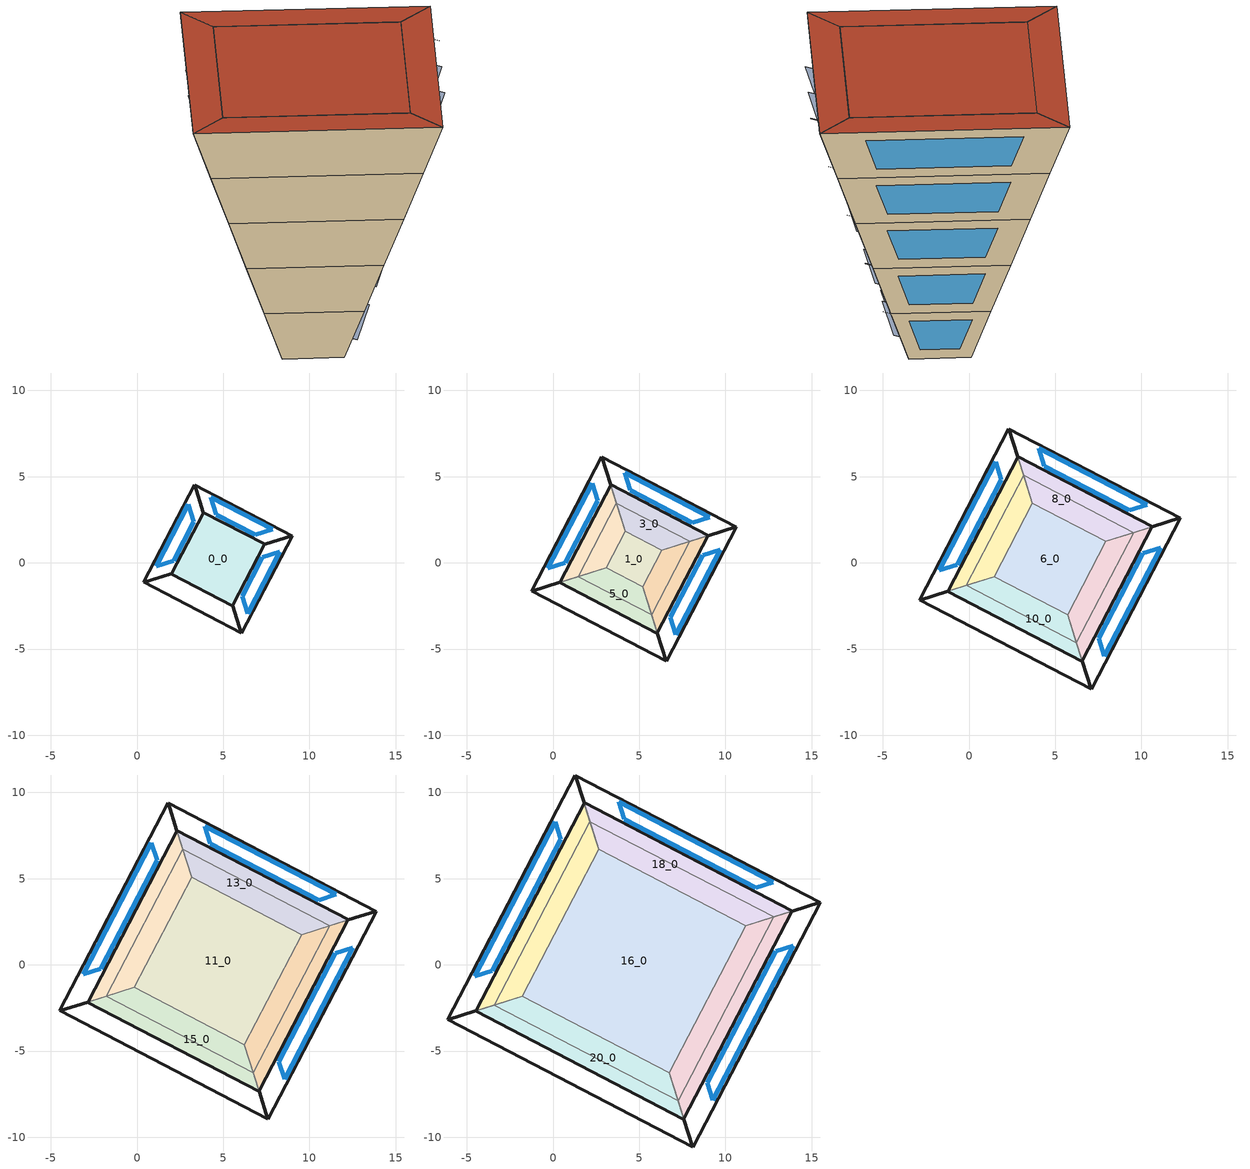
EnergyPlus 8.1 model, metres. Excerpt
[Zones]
0_0
 floor ground (ASHRAE 90.1-2004 AtticFloor ClimateZone 1-5): 2,-0.63 3.85,2.92 7.4,1.08 5.55,-2.47 z0
 wall outside (ASHRAE 90.1-2004 ExtWall Mass ClimateZone 3-4): 5.55,-2.47,0 7.4,1.08,0 9.01,1.59,4 6.06,-4.09,4; 2,-0.63,0 5.55,-2.47,0 6.06,-4.09,4 0.38,-1.14,4; 3.85,2.92,0 2,-0.63,0 0.79,-1.01,3 0.38,-1.14,4 3.34,4.54,4; 7.4,1.08,0 3.85,2.92,0 3.34,4.54,4 9.01,1.59,4
 window (ASHRAE 90.1-2004 ExtWindow ClimateZone 4-6): 6.1,-1.93,0.79 7.27,0.31,0.79 8.29,0.64,3.32 6.42,-2.95,3.32; 3.3,2.38,0.79 2.13,0.13,0.79 1.11,-0.19,3.32 2.97,3.4,3.32; 6.85,1.63,0.79 4.61,2.79,0.79 4.28,3.82,3.32 7.88,1.95,3.32
1_0
 floor to 0_0 (000 Interior Floor): 3.08,-0.29 4.19,1.84 6.32,0.73 5.21,-1.39 z4
 wall to 3_0 (000 Interior Wall): 6.32,0.73,4 4.19,1.84,4 3.68,3.46,8 7.93,1.25,8
 wall to 4_0 (000 Interior Wall): 4.19,1.84,4 3.08,-0.29,4 1.46,-0.8,8 3.68,3.46,8
 wall to 5_0 (000 Interior Wall): 3.08,-0.29,4 5.21,-1.39,4 5.72,-3.01,8 1.46,-0.8,8
 wall to 2_0 (000 Interior Wall): 5.21,-1.39,4 6.32,0.73,4 7.93,1.25,8 5.72,-3.01,8
2_0
 floor ground (ASHRAE 90.1-2004 AtticFloor ClimateZone 1-5): 5.21,-1.39 6.32,0.73 9.01,1.59 6.06,-4.09 z4
 wall outside (ASHRAE 90.1-2004 ExtWall Mass ClimateZone 3-4): 6.06,-4.09,4 9.01,1.59,4 10.63,2.1,8 6.57,-5.71,8
 wall to 3_0 (000 Interior Wall): 9.01,1.59,4 6.32,0.73,4 7.93,1.25,8 10.63,2.1,8
 wall to 5_0 (000 Interior Wall): 5.21,-1.39,4 6.06,-4.09,4 6.57,-5.71,8 5.72,-3.01,8
 window (ASHRAE 90.1-2004 ExtWindow ClimateZone 4-6): 6.81,-3.16,4.77 8.68,0.44,4.77 9.7,0.76,7.3 7.13,-4.18,7.3
3_0
 floor ground (ASHRAE 90.1-2004 AtticFloor ClimateZone 1-5): 4.19,1.84 3.34,4.54 9.01,1.59 6.32,0.73 z4
 wall outside (ASHRAE 90.1-2004 ExtWall Mass ClimateZone 3-4): 9.01,1.59,4 3.34,4.54,4 2.82,6.16,8 10.63,2.1,8
 wall to 4_0 (000 Interior Wall): 3.34,4.54,4 4.19,1.84,4 3.68,3.46,8 2.82,6.16,8
 window (ASHRAE 90.1-2004 ExtWindow ClimateZone 4-6): 8.08,2.33,4.77 4.49,4.2,4.77 4.16,5.23,7.3 9.1,2.66,7.3
4_0
 floor ground (ASHRAE 90.1-2004 AtticFloor ClimateZone 1-5): 0.38,-1.14 3.34,4.54 4.19,1.84 3.08,-0.29 z4
 wall outside (ASHRAE 90.1-2004 ExtWall Mass ClimateZone 3-4): 3.34,4.54,4 0.38,-1.14,4 -1.24,-1.65,8 2.82,6.16,8
 wall to 5_0 (000 Interior Wall): 0.38,-1.14,4 3.08,-0.29,4 1.46,-0.8,8 -1.24,-1.65,8
 window (ASHRAE 90.1-2004 ExtWindow ClimateZone 4-6): 2.59,3.6,4.77 0.72,0.01,4.77 -0.3,-0.31,7.3 2.26,4.63,7.3
5_0
 floor ground (ASHRAE 90.1-2004 AtticFloor ClimateZone 1-5): 0.38,-1.14 3.08,-0.29 5.21,-1.39 6.06,-4.09 z4
 wall outside (ASHRAE 90.1-2004 ExtWall Mass ClimateZone 3-4): 0.38,-1.14,4 6.06,-4.09,4 6.57,-5.71,8 -1.24,-1.65,8
6_0
 floor to 1_0 (000 Interior Floor): 1.46,-0.8 3.68,3.46 7.93,1.25 5.72,-3.01 z8
 wall to 8_0 (000 Interior Wall): 7.93,1.25,8 3.68,3.46,8 3.17,5.08,12 9.55,1.76,12
 wall to 9_0 (000 Interior Wall): 3.68,3.46,8 1.46,-0.8,8 -0.16,-1.31,12 3.17,5.08,12
 wall to 10_0 (000 Interior Wall): 1.46,-0.8,8 5.72,-3.01,8 6.23,-4.63,12 -0.16,-1.31,12
 wall to 7_0 (000 Interior Wall): 5.72,-3.01,8 7.93,1.25,8 9.55,1.76,12 6.23,-4.63,12
7_0
 floor to 2_0 (000 Interior Floor): 5.72,-3.01 7.93,1.25 10.63,2.1 6.57,-5.71 z8
 wall outside (ASHRAE 90.1-2004 ExtWall Mass ClimateZone 3-4): 6.57,-5.71,8 10.63,2.1,8 12.25,2.61,12 7.08,-7.33,12
 wall to 8_0 (000 Interior Wall): 10.63,2.1,8 7.93,1.25,8 9.55,1.76,12 12.25,2.61,12
 wall to 10_0 (000 Interior Wall): 5.72,-3.01,8 6.57,-5.71,8 7.08,-7.33,12 6.23,-4.63,12
 window (ASHRAE 90.1-2004 ExtWindow ClimateZone 4-6): 7.52,-4.38,8.76 10.09,0.56,8.76 11.11,0.88,11.29 7.84,-5.4,11.29
8_0
 floor to 3_0 (000 Interior Floor): 10.63,2.1 7.93,1.25 3.68,3.46 2.82,6.16 z8
 wall outside (ASHRAE 90.1-2004 ExtWall Mass ClimateZone 3-4): 10.63,2.1,8 2.82,6.16,8 2.31,7.78,12 12.25,2.61,12
 wall to 9_0 (000 Interior Wall): 2.82,6.16,8 3.68,3.46,8 3.17,5.08,12 2.31,7.78,12
 window (ASHRAE 90.1-2004 ExtWindow ClimateZone 4-6): 9.3,3.05,8.76 4.36,5.61,8.76 4.04,6.64,11.29 10.33,3.37,11.29
9_0
 floor to 4_0 (000 Interior Floor): -1.24,-1.65 2.82,6.16 3.68,3.46 1.46,-0.8 z8
 wall outside (ASHRAE 90.1-2004 ExtWall Mass ClimateZone 3-4): 2.82,6.16,8 -1.24,-1.65,8 -2.85,-2.16,12 2.31,7.78,12
 wall to 10_0 (000 Interior Wall): -1.24,-1.65,8 1.46,-0.8,8 -0.16,-1.31,12 -2.85,-2.16,12
 window (ASHRAE 90.1-2004 ExtWindow ClimateZone 4-6): 1.87,4.83,8.76 -0.69,-0.11,8.76 -1.72,-0.43,11.29 1.55,5.85,11.29
10_0
 floor to 5_0 (000 Interior Floor): -1.24,-1.65 1.46,-0.8 5.72,-3.01 6.57,-5.71 z8
 wall outside (ASHRAE 90.1-2004 ExtWall Mass ClimateZone 3-4): -1.24,-1.65,8 6.57,-5.71,8 7.08,-7.33,12 -2.85,-2.16,12
11_0
 floor to 6_0 (000 Interior Floor): -0.16,-1.31 3.17,5.08 9.55,1.76 6.23,-4.63 z12
 wall to 13_0 (000 Interior Wall): 9.55,1.76,12 3.17,5.08,12 2.65,6.7,16 11.17,2.27,16
 wall to 14_0 (000 Interior Wall): 3.17,5.08,12 -0.16,-1.31,12 -1.77,-1.82,16 2.65,6.7,16
 wall to 15_0 (000 Interior Wall): -0.16,-1.31,12 6.23,-4.63,12 6.74,-6.25,16 -1.77,-1.82,16
 wall to 12_0 (000 Interior Wall): 6.23,-4.63,12 9.55,1.76,12 11.17,2.27,16 6.74,-6.25,16
12_0
 floor to 7_0 (000 Interior Floor): 6.23,-4.63 9.55,1.76 12.25,2.61 7.08,-7.33 z12
 wall outside (ASHRAE 90.1-2004 ExtWall Mass ClimateZone 3-4): 7.08,-7.33,12 12.25,2.61,12 13.87,3.12,16 7.59,-8.95,16
 wall to 13_0 (000 Interior Wall): 12.25,2.61,12 9.55,1.76,12 11.17,2.27,16 13.87,3.12,16
 wall to 15_0 (000 Interior Wall): 6.23,-4.63,12 7.08,-7.33,12 7.59,-8.95,16 6.74,-6.25,16
 window (ASHRAE 90.1-2004 ExtWindow ClimateZone 4-6): 8.23,-5.61,12.76 11.5,0.68,12.76 12.53,1,15.29 8.56,-6.63,15.29
13_0
 floor to 8_0 (000 Interior Floor): 12.25,2.61 9.55,1.76 3.17,5.08 2.31,7.78 z12
 wall outside (ASHRAE 90.1-2004 ExtWall Mass ClimateZone 3-4): 12.25,2.61,12 2.31,7.78,12 1.8,9.39,16 13.87,3.12,16
 wall to 14_0 (000 Interior Wall): 2.31,7.78,12 3.17,5.08,12 2.65,6.7,16 1.8,9.39,16
 window (ASHRAE 90.1-2004 ExtWindow ClimateZone 4-6): 10.53,3.76,12.76 4.24,7.03,12.76 3.92,8.05,15.29 11.55,4.08,15.29
14_0
 floor to 9_0 (000 Interior Floor): -2.85,-2.16 2.31,7.78 3.17,5.08 -0.16,-1.31 z12
 wall outside (ASHRAE 90.1-2004 ExtWall Mass ClimateZone 3-4): 2.31,7.78,12 -2.85,-2.16,12 -4.47,-2.67,16 1.8,9.39,16
 wall to 15_0 (000 Interior Wall): -2.85,-2.16,12 -0.16,-1.31,12 -1.77,-1.82,16 -4.47,-2.67,16
 window (ASHRAE 90.1-2004 ExtWindow ClimateZone 4-6): 1.16,6.05,12.76 -2.11,-0.23,12.76 -3.13,-0.55,15.29 0.84,7.08,15.29
15_0
 floor to 10_0 (000 Interior Floor): -2.85,-2.16 -0.16,-1.31 6.23,-4.63 7.08,-7.33 z12
 wall outside (ASHRAE 90.1-2004 ExtWall Mass ClimateZone 3-4): -2.85,-2.16,12 7.08,-7.33,12 7.59,-8.95,16 -4.47,-2.67,16
16_0
 floor to 11_0 (000 Interior Floor): -1.77,-1.82 2.65,6.7 11.17,2.27 6.74,-6.25 z16
 wall to 18_0 (000 Interior Wall): 11.17,2.27,16 2.65,6.7,16 2.14,8.31,20 12.79,2.78,20
 wall to 19_0 (000 Interior Wall): 2.65,6.7,16 -1.77,-1.82,16 -3.39,-2.33,20 2.14,8.31,20
 wall to 20_0 (000 Interior Wall): -1.77,-1.82,16 6.74,-6.25,16 7.25,-7.87,20 -3.39,-2.33,20
 wall to 17_0 (000 Interior Wall): 6.74,-6.25,16 11.17,2.27,16 12.79,2.78,20 7.25,-7.87,20
 roof outside (ASHRAE 90.1-2004 ExtRoof IEAD ClimateZone 1-4): -3.39,-2.33 7.25,-7.87 12.79,2.78 2.14,8.31 z20
17_0
 floor to 12_0 (000 Interior Floor): 6.74,-6.25 11.17,2.27 13.87,3.12 7.59,-8.95 z16
 wall outside (ASHRAE 90.1-2004 ExtWall Mass ClimateZone 3-4): 7.59,-8.95,16 13.87,3.12,16 15.49,3.63,20 8.11,-10.56,20
 wall to 18_0 (000 Interior Wall): 13.87,3.12,16 11.17,2.27,16 12.79,2.78,20 15.49,3.63,20
 wall to 20_0 (000 Interior Wall): 6.74,-6.25,16 7.59,-8.95,16 8.11,-10.56,20 7.25,-7.87,20
 window (ASHRAE 90.1-2004 ExtWindow ClimateZone 4-6): 8.95,-6.83,16.75 12.92,0.8,16.75 13.94,1.12,19.28 9.27,-7.86,19.28
 roof outside (ASHRAE 90.1-2004 ExtRoof IEAD ClimateZone 1-4): 8.11,-10.56 15.49,3.63 12.79,2.78 7.25,-7.87 z20
18_0
 floor to 13_0 (000 Interior Floor): 13.87,3.12 11.17,2.27 2.65,6.7 1.8,9.39 z16
 wall outside (ASHRAE 90.1-2004 ExtWall Mass ClimateZone 3-4): 13.87,3.12,16 1.8,9.39,16 1.29,11.01,20 15.49,3.63,20
 wall to 19_0 (000 Interior Wall): 1.8,9.39,16 2.65,6.7,16 2.14,8.31,20 1.29,11.01,20
 window (ASHRAE 90.1-2004 ExtWindow ClimateZone 4-6): 11.76,4.47,16.75 4.12,8.44,16.75 3.8,9.47,19.28 12.78,4.8,19.28
 roof outside (ASHRAE 90.1-2004 ExtRoof IEAD ClimateZone 1-4): 1.29,11.01 2.14,8.31 12.79,2.78 15.49,3.63 z20
19_0
 floor to 14_0 (000 Interior Floor): -4.47,-2.67 1.8,9.39 2.65,6.7 -1.77,-1.82 z16
 wall outside (ASHRAE 90.1-2004 ExtWall Mass ClimateZone 3-4): 1.8,9.39,16 -4.47,-2.67,16 -6.09,-3.18,20 1.29,11.01,20
 wall to 20_0 (000 Interior Wall): -4.47,-2.67,16 -1.77,-1.82,16 -3.39,-2.33,20 -6.09,-3.18,20
 window (ASHRAE 90.1-2004 ExtWindow ClimateZone 4-6): 0.45,7.28,16.75 -3.52,-0.35,16.75 -4.54,-0.67,19.28 0.13,8.3,19.28
 roof outside (ASHRAE 90.1-2004 ExtRoof IEAD ClimateZone 1-4): -6.09,-3.18 -3.39,-2.33 2.14,8.31 1.29,11.01 z20
20_0
 floor to 15_0 (000 Interior Floor): -4.47,-2.67 -1.77,-1.82 6.74,-6.25 7.59,-8.95 z16
 wall outside (ASHRAE 90.1-2004 ExtWall Mass ClimateZone 3-4): -4.47,-2.67,16 7.59,-8.95,16 8.11,-10.56,20 -6.09,-3.18,20
 roof outside (ASHRAE 90.1-2004 ExtRoof IEAD ClimateZone 1-4): 8.11,-10.56 7.25,-7.87 -3.39,-2.33 -6.09,-3.18 z20
shading: 11.5,0.27 11.11,0.88 z11.28:11.29; 12.91,0.39 12.52,1 z15.28:15.29; 14.32,0.51 13.94,1.12 z19.27:19.28; 6.71,-2.1,0.79 6.33,-1.5,0.79 7,-1.85,3.32 7.39,-2.45,3.32; 7.36,-0.86,0.79 6.97,-0.26,0.79 7.64,-0.61,3.32 8.03,-1.21,3.32; 8.67,0.03,3.31 8.29,0.64,3.31 8.29,0.63,3.32 8.68,0.03,3.32; 2.19,0.69,0.79 2.42,0.7,0.79 1.75,1.05,3.32 1.51,1.04,3.32; 2.83,1.93,0.79 3.07,1.94,0.79 2.4,2.29,3.32 2.16,2.28,3.32; 7.66,-2.88,4.77 7.27,-2.27,4.77 7.94,-2.62,7.3 8.33,-3.23,7.3; 8.53,-1.19,4.77 8.15,-0.58,4.77 8.82,-0.93,7.3 9.21,-1.54,7.3; 10.08,0.15,7.29 9.7,0.76,7.29 9.7,0.76,7.3 10.09,0.15,7.3; 1.01,1.02,4.77 1.25,1.03,4.77 0.57,1.38,7.3 0.34,1.37,7.3; 1.89,2.71,4.77 2.13,2.72,4.77 1.45,3.07,7.3 1.21,3.06,7.3; 8.6,-3.65,8.76 8.21,-3.05,8.76 8.89,-3.4,11.29 9.27,-4,11.29; 9.71,-1.52,8.76 9.33,-0.91,8.76 10,-1.26,11.29 10.39,-1.87,11.29; -0.17,1.34,8.76 0.07,1.36,8.76 -0.6,1.71,11.29 -0.84,1.69,11.29; 0.94,3.48,8.76 1.18,3.49,8.76 0.51,3.84,11.29 0.27,3.83,11.29; 9.55,-4.43,12.76 9.16,-3.83,12.76 9.83,-4.18,15.29 10.22,-4.78,15.29; 10.89,-1.84,12.76 10.51,-1.24,12.76 11.18,-1.59,15.29 11.57,-2.19,15.29; -1.35,1.67,12.76 -1.11,1.68,12.76 -1.78,2.03,15.29 -2.02,2.02,15.29; -0.01,4.26,12.76 0.23,4.27,12.76 -0.44,4.62,15.29 -0.68,4.61,15.29; 10.49,-5.21,16.75 10.11,-4.6,16.75 10.78,-4.95,19.28 11.17,-5.56,19.28; 12.07,-2.17,16.75 11.69,-1.57,16.75 12.36,-1.92,19.28 12.75,-2.52,19.28; -2.53,2,16.75 -2.29,2.01,16.75 -2.96,2.36,19.28 -3.2,2.35,19.28; -0.95,5.04,16.75 -0.71,5.05,16.75 -1.39,5.4,19.28 -1.63,5.39,19.28
[Building]
simRun.idf: North Axis {deg}=0; Terrain=City; Loads Convergence Tolerance Value=0.04; Temperature Convergence Tolerance Value {deltaC}=0.4; Solar Distribution or maybe FullExterior=FullExterior; Maximum Number of Warmup Days=25; Minimum Number of Warmup Days=6
[Site:Location]
New York J F Kennedy IntL Ar USA: 40.65, -73.8, -5, 5
[Construction]
ASHRAE 90.1-2004 AtticFloor ClimateZone 1-5: 1/2IN Gypsum, AtticFloor NonRes Insulation-5.18, 1/2IN Gypsum
ASHRAE 90.1-2004 ExtWall Mass ClimateZone 3-4: 1IN Stucco, 8IN CONCRETE HW RefBldg, Mass NonRes Wall Insulation-1.17, 1/2IN Gypsum
ASHRAE 90.1-2004 ExtWindow ClimateZone 4-6: Fixed Window 3.24/0.39/0.31
000 Interior Floor: 000 F16 Acoustic tile, 000 F05 Ceiling air space resistance, 000 M11 100mm lightweight concrete
000 Interior Wall: 000 G01a 19mm gypsum board, 000 F04 Wall air space resistance, 000 G01a 19mm gypsum board
ASHRAE 90.1-2004 ExtRoof IEAD ClimateZone 1-4: Roof Membrane, IEAD NonRes Roof Insulation-2.79, Metal Decking
[Material] - Thermal Absorptance=0.9
Name | - Roughness | - Thickness {m} | - Conductivity {W/m-K} | - Density {kg/m3} | - Specific Heat {J/kg-K} | - Solar Absorptance | - Visible Absorptance
000 M11 100mm lightweight concrete | MediumRough | 0.1016 | 0.53 | 1280 | 840 | 0.7 | 0.7
000 F16 Acoustic tile | MediumSmooth | 0.0191 | 0.06 | 368 | 590 | 0.7 | 0.7
1/2IN Gypsum | Smooth | 0.0127 | 0.16 | 784.9 | 830 | 0.92 | 0.92
AtticFloor NonRes Insulation-5.18 | MediumRough | 0.30261 | 0.049 | 265 | 836.8 | 0.7 | 0.7
1IN Stucco | Smooth | 0.0253 | 0.6918 | 1858 | 837 | 0.92 | 0.92
8IN CONCRETE HW RefBldg | Rough | 0.2032 | 1.311 | 2240 | 836.8 | 0.7 | 0.7
Mass NonRes Wall Insulation-1.17 | MediumRough | 0.0365395 | 0.049 | 265 | 836.8 | 0.7 | 0.7
000 G01a 19mm gypsum board | MediumSmooth | 0.019 | 0.16 | 800 | 1090 | 0.7 | 0.7
Roof Membrane | VeryRough | 0.0095 | 0.16 | 1121.29 | 1460 | 0.7 | 0.7
IEAD NonRes Roof Insulation-2.79 | MediumRough | 0.124663 | 0.049 | 265 | 836.8 | 0.7 | 0.7
Metal Decking | MediumSmooth | 0.0015 | 45.006 | 7680 | 418.4 | 0.7 | 0.3
[Material:AirGap]
Name | - Thermal Resistance {m2-K/W}
000 F05 Ceiling air space resistance | 0.18
000 F04 Wall air space resistance | 0.15
[WindowMaterial:SimpleGlazingSystem]
Fixed Window 3.24/0.39/0.31: - U-Factor {W/m2-K}=3.23646; - Solar Heat Gain Coefficient=0.39; - Visible Transmittance=0.31
[Zone] Type=1
0_0; 1_0; 2_0; 3_0; 4_0; 5_0; 6_0; 7_0; 8_0; 9_0; 10_0; 11_0; 12_0; 13_0; 14_0; 15_0; 16_0; 17_0; 18_0; 19_0; 20_0
[ElectricEquipment] Schedule=Medium Office Bldg Equip; Design Level Calculation Method=Watts/Area; Watts per Zone Floor Area {W/m2}=7.64241
Name | Zone or ZoneList
0_0ElectricEquipment | 0_0
1_0ElectricEquipment | 1_0
2_0ElectricEquipment | 2_0
3_0ElectricEquipment | 3_0
4_0ElectricEquipment | 4_0
5_0ElectricEquipment | 5_0
6_0ElectricEquipment | 6_0
7_0ElectricEquipment | 7_0
8_0ElectricEquipment | 8_0
9_0ElectricEquipment | 9_0
10_0ElectricEquipment | 10_0
11_0ElectricEquipment | 11_0
12_0ElectricEquipment | 12_0
13_0ElectricEquipment | 13_0
14_0ElectricEquipment | 14_0
15_0ElectricEquipment | 15_0
16_0ElectricEquipment | 16_0
17_0ElectricEquipment | 17_0
18_0ElectricEquipment | 18_0
19_0ElectricEquipment | 19_0
20_0ElectricEquipment | 20_0
[People] Number of People Schedule=Medium Office Bldg Occ; Number of People Calculation Method=People/Area; People per Zone Floor Area {person/m2}=0.0565108; Fraction Radiant=0.3; Sensible Heat Fraction=autocalculate; Activity Level Schedule=Medium Office Activity
Name | Zone or ZoneList
0_0OfficePeople | 0_0
1_0OfficePeople | 1_0
2_0OfficePeople | 2_0
3_0OfficePeople | 3_0
4_0OfficePeople | 4_0
5_0OfficePeople | 5_0
6_0OfficePeople | 6_0
7_0OfficePeople | 7_0
8_0OfficePeople | 8_0
9_0OfficePeople | 9_0
10_0OfficePeople | 10_0
11_0OfficePeople | 11_0
12_0OfficePeople | 12_0
13_0OfficePeople | 13_0
14_0OfficePeople | 14_0
15_0OfficePeople | 15_0
16_0OfficePeople | 16_0
17_0OfficePeople | 17_0
18_0OfficePeople | 18_0
19_0OfficePeople | 19_0
20_0OfficePeople | 20_0
[Lights] Schedule=Medium Office Bldg Light; Design Level Calculation Method=Watts/Area; Watts per Zone Floor Area {W/m2}=11.8404
Name | Zone or ZoneList
0_0OfficeLights | 0_0
1_0OfficeLights | 1_0
2_0OfficeLights | 2_0
3_0OfficeLights | 3_0
4_0OfficeLights | 4_0
5_0OfficeLights | 5_0
6_0OfficeLights | 6_0
7_0OfficeLights | 7_0
8_0OfficeLights | 8_0
9_0OfficeLights | 9_0
10_0OfficeLights | 10_0
11_0OfficeLights | 11_0
12_0OfficeLights | 12_0
13_0OfficeLights | 13_0
14_0OfficeLights | 14_0
15_0OfficeLights | 15_0
16_0OfficeLights | 16_0
17_0OfficeLights | 17_0
18_0OfficeLights | 18_0
19_0OfficeLights | 19_0
20_0OfficeLights | 20_0
[ZoneInfiltration:DesignFlowRate] Schedule=Medium Office Infil Quarter On; Design Flow Rate Calculation Method=Flow/Area; Flow per Zone Floor Area {m3/s-m2}=0.000226568
Name | Zone or ZoneList
0_0_Infiltration | 0_0
1_0_Infiltration | 1_0
2_0_Infiltration | 2_0
3_0_Infiltration | 3_0
4_0_Infiltration | 4_0
5_0_Infiltration | 5_0
6_0_Infiltration | 6_0
7_0_Infiltration | 7_0
8_0_Infiltration | 8_0
9_0_Infiltration | 9_0
10_0_Infiltration | 10_0
11_0_Infiltration | 11_0
12_0_Infiltration | 12_0
13_0_Infiltration | 13_0
14_0_Infiltration | 14_0
15_0_Infiltration | 15_0
16_0_Infiltration | 16_0
17_0_Infiltration | 17_0
18_0_Infiltration | 18_0
19_0_Infiltration | 19_0
20_0_Infiltration | 20_0
[ThermostatSetpoint:DualSetpoint] Heating Setpoint Temperature Schedule=Medium Office HtgSetp; Cooling Setpoint Temperature Schedule=Medium Office ClgSetp
0_0_HVAC Dual SP Control; 1_0_HVAC Dual SP Control; 2_0_HVAC Dual SP Control; 3_0_HVAC Dual SP Control; 4_0_HVAC Dual SP Control; 5_0_HVAC Dual SP Control; 6_0_HVAC Dual SP Control; 7_0_HVAC Dual SP Control; 8_0_HVAC Dual SP Control; 9_0_HVAC Dual SP Control; 10_0_HVAC Dual SP Control; 11_0_HVAC Dual SP Control; 12_0_HVAC Dual SP Control; 13_0_HVAC Dual SP Control; 14_0_HVAC Dual SP Control; 15_0_HVAC Dual SP Control; 16_0_HVAC Dual SP Control; 17_0_HVAC Dual SP Control; 18_0_HVAC Dual SP Control; 19_0_HVAC Dual SP Control; 20_0_HVAC Dual SP Control
[ZoneControl:Thermostat] Control Type Schedule=HVACTemplate-Always 4
Name | Zone or ZoneList | Control
0_0 Thermostat | 0_0 | 0_0_HVAC Dual SP Control
1_0 Thermostat | 1_0 | 1_0_HVAC Dual SP Control
2_0 Thermostat | 2_0 | 2_0_HVAC Dual SP Control
3_0 Thermostat | 3_0 | 3_0_HVAC Dual SP Control
4_0 Thermostat | 4_0 | 4_0_HVAC Dual SP Control
5_0 Thermostat | 5_0 | 5_0_HVAC Dual SP Control
6_0 Thermostat | 6_0 | 6_0_HVAC Dual SP Control
7_0 Thermostat | 7_0 | 7_0_HVAC Dual SP Control
8_0 Thermostat | 8_0 | 8_0_HVAC Dual SP Control
9_0 Thermostat | 9_0 | 9_0_HVAC Dual SP Control
10_0 Thermostat | 10_0 | 10_0_HVAC Dual SP Control
11_0 Thermostat | 11_0 | 11_0_HVAC Dual SP Control
12_0 Thermostat | 12_0 | 12_0_HVAC Dual SP Control
13_0 Thermostat | 13_0 | 13_0_HVAC Dual SP Control
14_0 Thermostat | 14_0 | 14_0_HVAC Dual SP Control
15_0 Thermostat | 15_0 | 15_0_HVAC Dual SP Control
16_0 Thermostat | 16_0 | 16_0_HVAC Dual SP Control
17_0 Thermostat | 17_0 | 17_0_HVAC Dual SP Control
18_0 Thermostat | 18_0 | 18_0_HVAC Dual SP Control
19_0 Thermostat | 19_0 | 19_0_HVAC Dual SP Control
20_0 Thermostat | 20_0 | 20_0_HVAC Dual SP Control
[Zone equipment]
0_0: 0_0 Ideal Loads Air System
1_0: 1_0 Ideal Loads Air System
2_0: 2_0 Ideal Loads Air System
3_0: 3_0 Ideal Loads Air System
4_0: 4_0 Ideal Loads Air System
5_0: 5_0 Ideal Loads Air System
6_0: 6_0 Ideal Loads Air System
7_0: 7_0 Ideal Loads Air System
8_0: 8_0 Ideal Loads Air System
9_0: 9_0 Ideal Loads Air System
10_0: 10_0 Ideal Loads Air System
11_0: 11_0 Ideal Loads Air System
12_0: 12_0 Ideal Loads Air System
13_0: 13_0 Ideal Loads Air System
14_0: 14_0 Ideal Loads Air System
15_0: 15_0 Ideal Loads Air System
16_0: 16_0 Ideal Loads Air System
17_0: 17_0 Ideal Loads Air System
18_0: 18_0 Ideal Loads Air System
19_0: 19_0 Ideal Loads Air System
20_0: 20_0 Ideal Loads Air System
[ZoneHVAC:IdealLoadsAirSystem] Maximum Heating Supply Air Temperature [C]=50; Minimum Cooling Supply Air Temperature [C]=13; Maximum Heating Supply Air Humidity Ratio [kg-H20/kg-air]=0.0156; Minimum Cooling Supply Air Humidity Ratio [kg-H20/kg-air]=0.0077; Heating Limit=NoLimit; Cooling Limit=NoLimit; Dehumidification Control Type=ConstantSensibleHeatRatio; Cooling Sensible Heat Ratio=0.7; Humidification Control Type=None; Demand Controlled Ventilation Type=None; Outdoor Air Economizer Type=NoEconomizer; Heat Recovery Type=None; Sensible Heat Recovery Effectiveness=0.7; Latent Heat Recovery Effectiveness=0.65
0_0 Ideal Loads Air System; 1_0 Ideal Loads Air System; 2_0 Ideal Loads Air System; 3_0 Ideal Loads Air System; 4_0 Ideal Loads Air System; 5_0 Ideal Loads Air System; 6_0 Ideal Loads Air System; 7_0 Ideal Loads Air System; 8_0 Ideal Loads Air System; 9_0 Ideal Loads Air System; 10_0 Ideal Loads Air System; 11_0 Ideal Loads Air System; 12_0 Ideal Loads Air System; 13_0 Ideal Loads Air System; 14_0 Ideal Loads Air System; 15_0 Ideal Loads Air System; 16_0 Ideal Loads Air System; 17_0 Ideal Loads Air System; 18_0 Ideal Loads Air System; 19_0 Ideal Loads Air System; 20_0 Ideal Loads Air System
[Schedule:Year]
Medium Office Activity: Schedule:Week:Daily {1c31c1fb-ab9a-4011-9476-0b0f3ab7a950}, 1, 1, 12, 31
Medium Office Bldg Occ: Schedule:Week:Daily {be5817bf-d60b-46a0-8b20-c6d7891bb128}, 1, 1, 1, 3, Schedule:Week:Daily {a9bedc8c-5104-4a22-81d7-75156a2b1e2c}, 1, 4, 12, 31
Medium Office Bldg Light: Schedule:Week:Daily {1b7c3604-7251-4f90-ac73-aee7fab12488}, 1, 1, 1, 3, Schedule:Week:Daily {e9666274-7ab3-496c-ae0b-ddebd8b87aa8}, 1, 4, 12, 31
Medium Office Bldg Equip: Schedule:Week:Daily {8b3065f2-12df-4cc5-85de-32df29d72ab6}, 1, 1, 1, 3, Schedule:Week:Daily {92ddae7a-1092-4b7e-9ce1-732ead85de50}, 1, 4, 12, 31
Medium Office ClgSetp: Schedule:Week:Daily {10061c26-e628-4454-bafc-bca9c5b8aa63}, 1, 1, 1, 3, Schedule:Week:Daily {9214f1a2-9e4d-4785-b58a-fb011c981438}, 1, 4, 12, 31
Medium Office Infil Quarter On: Schedule:Week:Daily {473e98ca-b4cc-4f75-addd-da5f5b453980}, 1, 1, 1, 3, Schedule:Week:Daily {dfcc9e94-e81c-49ec-9a50-3d7d69aa1a91}, 1, 4, 12, 31
Medium Office HtgSetp: Schedule:Week:Daily {8285f1b2-b081-4ce4-8b70-722c8ee1a1de}, 1, 1, 1, 3, Schedule:Week:Daily {a4a6cbd5-aa29-440f-9aed-566c27c5f0f5}, 1, 4, 12, 31
[Schedule:Week:Daily]
Schedule:Week:Daily {1c31c1fb-ab9a-4011-9476-0b0f3ab7a950}: Medium Office Activity Default Schedule, Medium Office Activity Default Schedule, Medium Office Activity Default Schedule, Medium Office Activity Default Schedule, Medium Office Activity Default Schedule, Medium Office Activity Default Schedule, Medium Office Activity Default Schedule, Medium Office Activity Default Schedule, Medium Office Activity Summer Design Day, Medium Office Activity Winter Design Day, Medium Office Activity Default Schedule, Medium Office Activity Default Schedule
Schedule:Week:Daily {be5817bf-d60b-46a0-8b20-c6d7891bb128}: Medium Office Bldg Occ Default Schedule, Medium Office Bldg Occ Default Schedule, Medium Office Bldg Occ Default Schedule, Medium Office Bldg Occ Default Schedule, Medium Office Bldg Occ Default Schedule, Medium Office Bldg Occ Default Schedule, Medium Office Bldg Occ Rule 2 Day Schedule, Medium Office Bldg Occ Default Schedule, Medium Office Bldg Occ Summer Design Day, Medium Office Bldg Occ Winter Design Day, Medium Office Bldg Occ Default Schedule, Medium Office Bldg Occ Default Schedule
Schedule:Week:Daily {a9bedc8c-5104-4a22-81d7-75156a2b1e2c}: Medium Office Bldg Occ Rule 1 Day Schedule, Medium Office Bldg Occ Default Schedule, Medium Office Bldg Occ Default Schedule, Medium Office Bldg Occ Default Schedule, Medium Office Bldg Occ Default Schedule, Medium Office Bldg Occ Default Schedule, Medium Office Bldg Occ Rule 2 Day Schedule, Medium Office Bldg Occ Default Schedule, Medium Office Bldg Occ Summer Design Day, Medium Office Bldg Occ Winter Design Day, Medium Office Bldg Occ Default Schedule, Medium Office Bldg Occ Default Schedule
Schedule:Week:Daily {1b7c3604-7251-4f90-ac73-aee7fab12488}: Medium Office Bldg Light Default Schedule, Medium Office Bldg Light Default Schedule, Medium Office Bldg Light Default Schedule, Medium Office Bldg Light Default Schedule, Medium Office Bldg Light Default Schedule, Medium Office Bldg Light Default Schedule, Medium Office Bldg Light Rule 2 Day Schedule, Medium Office Bldg Light Default Schedule, Medium Office Bldg Light Summer Design Day, Medium Office Bldg Light Winter Design Day, Medium Office Bldg Light Default Schedule, Medium Office Bldg Light Default Schedule
Schedule:Week:Daily {e9666274-7ab3-496c-ae0b-ddebd8b87aa8}: Medium Office Bldg Light Rule 1 Day Schedule, Medium Office Bldg Light Default Schedule, Medium Office Bldg Light Default Schedule, Medium Office Bldg Light Default Schedule, Medium Office Bldg Light Default Schedule, Medium Office Bldg Light Default Schedule, Medium Office Bldg Light Rule 2 Day Schedule, Medium Office Bldg Light Default Schedule, Medium Office Bldg Light Summer Design Day, Medium Office Bldg Light Winter Design Day, Medium Office Bldg Light Default Schedule, Medium Office Bldg Light Default Schedule
Schedule:Week:Daily {8b3065f2-12df-4cc5-85de-32df29d72ab6}: Medium Office Bldg Equip Default Schedule, Medium Office Bldg Equip Default Schedule, Medium Office Bldg Equip Default Schedule, Medium Office Bldg Equip Default Schedule, Medium Office Bldg Equip Default Schedule, Medium Office Bldg Equip Default Schedule, Medium Office Bldg Equip Rule 2 Day Schedule, Medium Office Bldg Equip Default Schedule, Medium Office Bldg Equip Summer Design Day, Medium Office Bldg Equip Winter Design Day, Medium Office Bldg Equip Default Schedule, Medium Office Bldg Equip Default Schedule
Schedule:Week:Daily {92ddae7a-1092-4b7e-9ce1-732ead85de50}: Medium Office Bldg Equip Rule 1 Day Schedule, Medium Office Bldg Equip Default Schedule, Medium Office Bldg Equip Default Schedule, Medium Office Bldg Equip Default Schedule, Medium Office Bldg Equip Default Schedule, Medium Office Bldg Equip Default Schedule, Medium Office Bldg Equip Rule 2 Day Schedule, Medium Office Bldg Equip Default Schedule, Medium Office Bldg Equip Summer Design Day, Medium Office Bldg Equip Winter Design Day, Medium Office Bldg Equip Default Schedule, Medium Office Bldg Equip Default Schedule
Schedule:Week:Daily {10061c26-e628-4454-bafc-bca9c5b8aa63}: Medium Office ClgSetp Default Schedule, Medium Office ClgSetp Default Schedule, Medium Office ClgSetp Default Schedule, Medium Office ClgSetp Default Schedule, Medium Office ClgSetp Default Schedule, Medium Office ClgSetp Default Schedule, Medium Office ClgSetp Rule 2 Day Schedule, Medium Office ClgSetp Default Schedule, Medium Office ClgSetp Summer Design Day, Medium Office ClgSetp Winter Design Day, Medium Office ClgSetp Default Schedule, Medium Office ClgSetp Default Schedule
Schedule:Week:Daily {9214f1a2-9e4d-4785-b58a-fb011c981438}: Medium Office ClgSetp Rule 1 Day Schedule, Medium Office ClgSetp Default Schedule, Medium Office ClgSetp Default Schedule, Medium Office ClgSetp Default Schedule, Medium Office ClgSetp Default Schedule, Medium Office ClgSetp Default Schedule, Medium Office ClgSetp Rule 2 Day Schedule, Medium Office ClgSetp Default Schedule, Medium Office ClgSetp Summer Design Day, Medium Office ClgSetp Winter Design Day, Medium Office ClgSetp Default Schedule, Medium Office ClgSetp Default Schedule
Schedule:Week:Daily {473e98ca-b4cc-4f75-addd-da5f5b453980}: Medium Office Infil Quarter On Default Schedule, Medium Office Infil Quarter On Default Schedule, Medium Office Infil Quarter On Default Schedule, Medium Office Infil Quarter On Default Schedule, Medium Office Infil Quarter On Default Schedule, Medium Office Infil Quarter On Default Schedule, Medium Office Infil Quarter On Rule 2 Day Schedule, Medium Office Infil Quarter On Default Schedule, Medium Office Infil Quarter On Summer Design Day, Medium Office Infil Quarter On Winter Design Day, Medium Office Infil Quarter On Default Schedule, Medium Office Infil Quarter On Default Schedule
Schedule:Week:Daily {dfcc9e94-e81c-49ec-9a50-3d7d69aa1a91}: Medium Office Infil Quarter On Rule 1 Day Schedule, Medium Office Infil Quarter On Default Schedule, Medium Office Infil Quarter On Default Schedule, Medium Office Infil Quarter On Default Schedule, Medium Office Infil Quarter On Default Schedule, Medium Office Infil Quarter On Default Schedule, Medium Office Infil Quarter On Rule 2 Day Schedule, Medium Office Infil Quarter On Default Schedule, Medium Office Infil Quarter On Summer Design Day, Medium Office Infil Quarter On Winter Design Day, Medium Office Infil Quarter On Default Schedule, Medium Office Infil Quarter On Default Schedule
Schedule:Week:Daily {8285f1b2-b081-4ce4-8b70-722c8ee1a1de}: Medium Office HtgSetp Default Schedule, Medium Office HtgSetp Default Schedule, Medium Office HtgSetp Default Schedule, Medium Office HtgSetp Default Schedule, Medium Office HtgSetp Default Schedule, Medium Office HtgSetp Default Schedule, Medium Office HtgSetp Rule 2 Day Schedule, Medium Office HtgSetp Default Schedule, Medium Office HtgSetp Summer Design Day, Medium Office HtgSetp Winter Design Day, Medium Office HtgSetp Default Schedule, Medium Office HtgSetp Default Schedule
Schedule:Week:Daily {a4a6cbd5-aa29-440f-9aed-566c27c5f0f5}: Medium Office HtgSetp Rule 1 Day Schedule, Medium Office HtgSetp Default Schedule, Medium Office HtgSetp Default Schedule, Medium Office HtgSetp Default Schedule, Medium Office HtgSetp Default Schedule, Medium Office HtgSetp Default Schedule, Medium Office HtgSetp Rule 2 Day Schedule, Medium Office HtgSetp Default Schedule, Medium Office HtgSetp Summer Design Day, Medium Office HtgSetp Winter Design Day, Medium Office HtgSetp Default Schedule, Medium Office HtgSetp Default Schedule
[Schedule:Day:Interval]
Medium Office Activity Default Schedule; Medium Office Activity Summer Design Day; Medium Office Activity Winter Design Day: No, 24:00, 120
Medium Office Bldg Occ Default Schedule: No, 06:00, 0, 07:00, 0.1, 08:00, 0.2, 12:00, 0.95, 13:00, 0.5, 17:00, 0.95, 18:00, 0.7, 20:00, 0.4, 22:00, 0.1, 24:00, 0.05
Medium Office Bldg Occ Rule 2 Day Schedule: No, 06:00, 0, 08:00, 0.1, 14:00, 0.5, 17:00, 0.1, 24:00, 0
Medium Office Bldg Occ Summer Design Day: No, 06:00, 0, 22:00, 1, 24:00, 0.05
Medium Office Bldg Occ Winter Design Day; Medium Office Bldg Occ Rule 1 Day Schedule; Medium Office Bldg Light Winter Design Day; Medium Office Bldg Equip Winter Design Day: No, 24:00, 0
Medium Office Bldg Light Default Schedule: No, 05:00, 0.05, 07:00, 0.1, 08:00, 0.3, 17:00, 0.9, 18:00, 0.7, 20:00, 0.5, 22:00, 0.3, 23:00, 0.1, 24:00, 0.05
Medium Office Bldg Light Rule 2 Day Schedule: No, 06:00, 0.05, 08:00, 0.1, 14:00, 0.5, 17:00, 0.15, 24:00, 0.05
Medium Office Bldg Light Summer Design Day; Medium Office Bldg Equip Summer Design Day; Medium Office Infil Quarter On Rule 1 Day Schedule: No, 24:00, 1
Medium Office Bldg Light Rule 1 Day Schedule: No, 24:00, 0.05
Medium Office Bldg Equip Default Schedule: No, 08:00, 0.4, 12:00, 0.9, 13:00, 0.8, 17:00, 0.9, 18:00, 0.8, 20:00, 0.6, 22:00, 0.5, 24:00, 0.4
Medium Office Bldg Equip Rule 2 Day Schedule: No, 06:00, 0.3, 08:00, 0.4, 14:00, 0.5, 17:00, 0.35, 24:00, 0.3
Medium Office Bldg Equip Rule 1 Day Schedule: No, 24:00, 0.3
Medium Office ClgSetp Default Schedule; Medium Office ClgSetp Summer Design Day: No, 06:00, 26.7, 22:00, 24, 24:00, 26.7
Medium Office ClgSetp Rule 2 Day Schedule: No, 06:00, 26.7, 18:00, 24, 24:00, 26.7
Medium Office ClgSetp Winter Design Day; Medium Office ClgSetp Rule 1 Day Schedule: No, 24:00, 26.7
Medium Office Infil Quarter On Default Schedule; Medium Office Infil Quarter On Summer Design Day: No, 06:00, 1, 22:00, 0.25, 24:00, 1
Medium Office Infil Quarter On Rule 2 Day Schedule; Medium Office Infil Quarter On Winter Design Day: No, 06:00, 1, 18:00, 0.25, 24:00, 1
Medium Office HtgSetp Default Schedule: No, 06:00, 15.6, 22:00, 21, 24:00, 15.6
Medium Office HtgSetp Rule 2 Day Schedule: No, 06:00, 15.6, 18:00, 21, 24:00, 15.6
Medium Office HtgSetp Summer Design Day; Medium Office HtgSetp Rule 1 Day Schedule: No, 24:00, 15.6
Medium Office HtgSetp Winter Design Day: No, 24:00, 21
[Schedule:Compact]
HVACTemplate-Always 4: Through: 12/31, For: AllDays, Until: 24:00, 4
